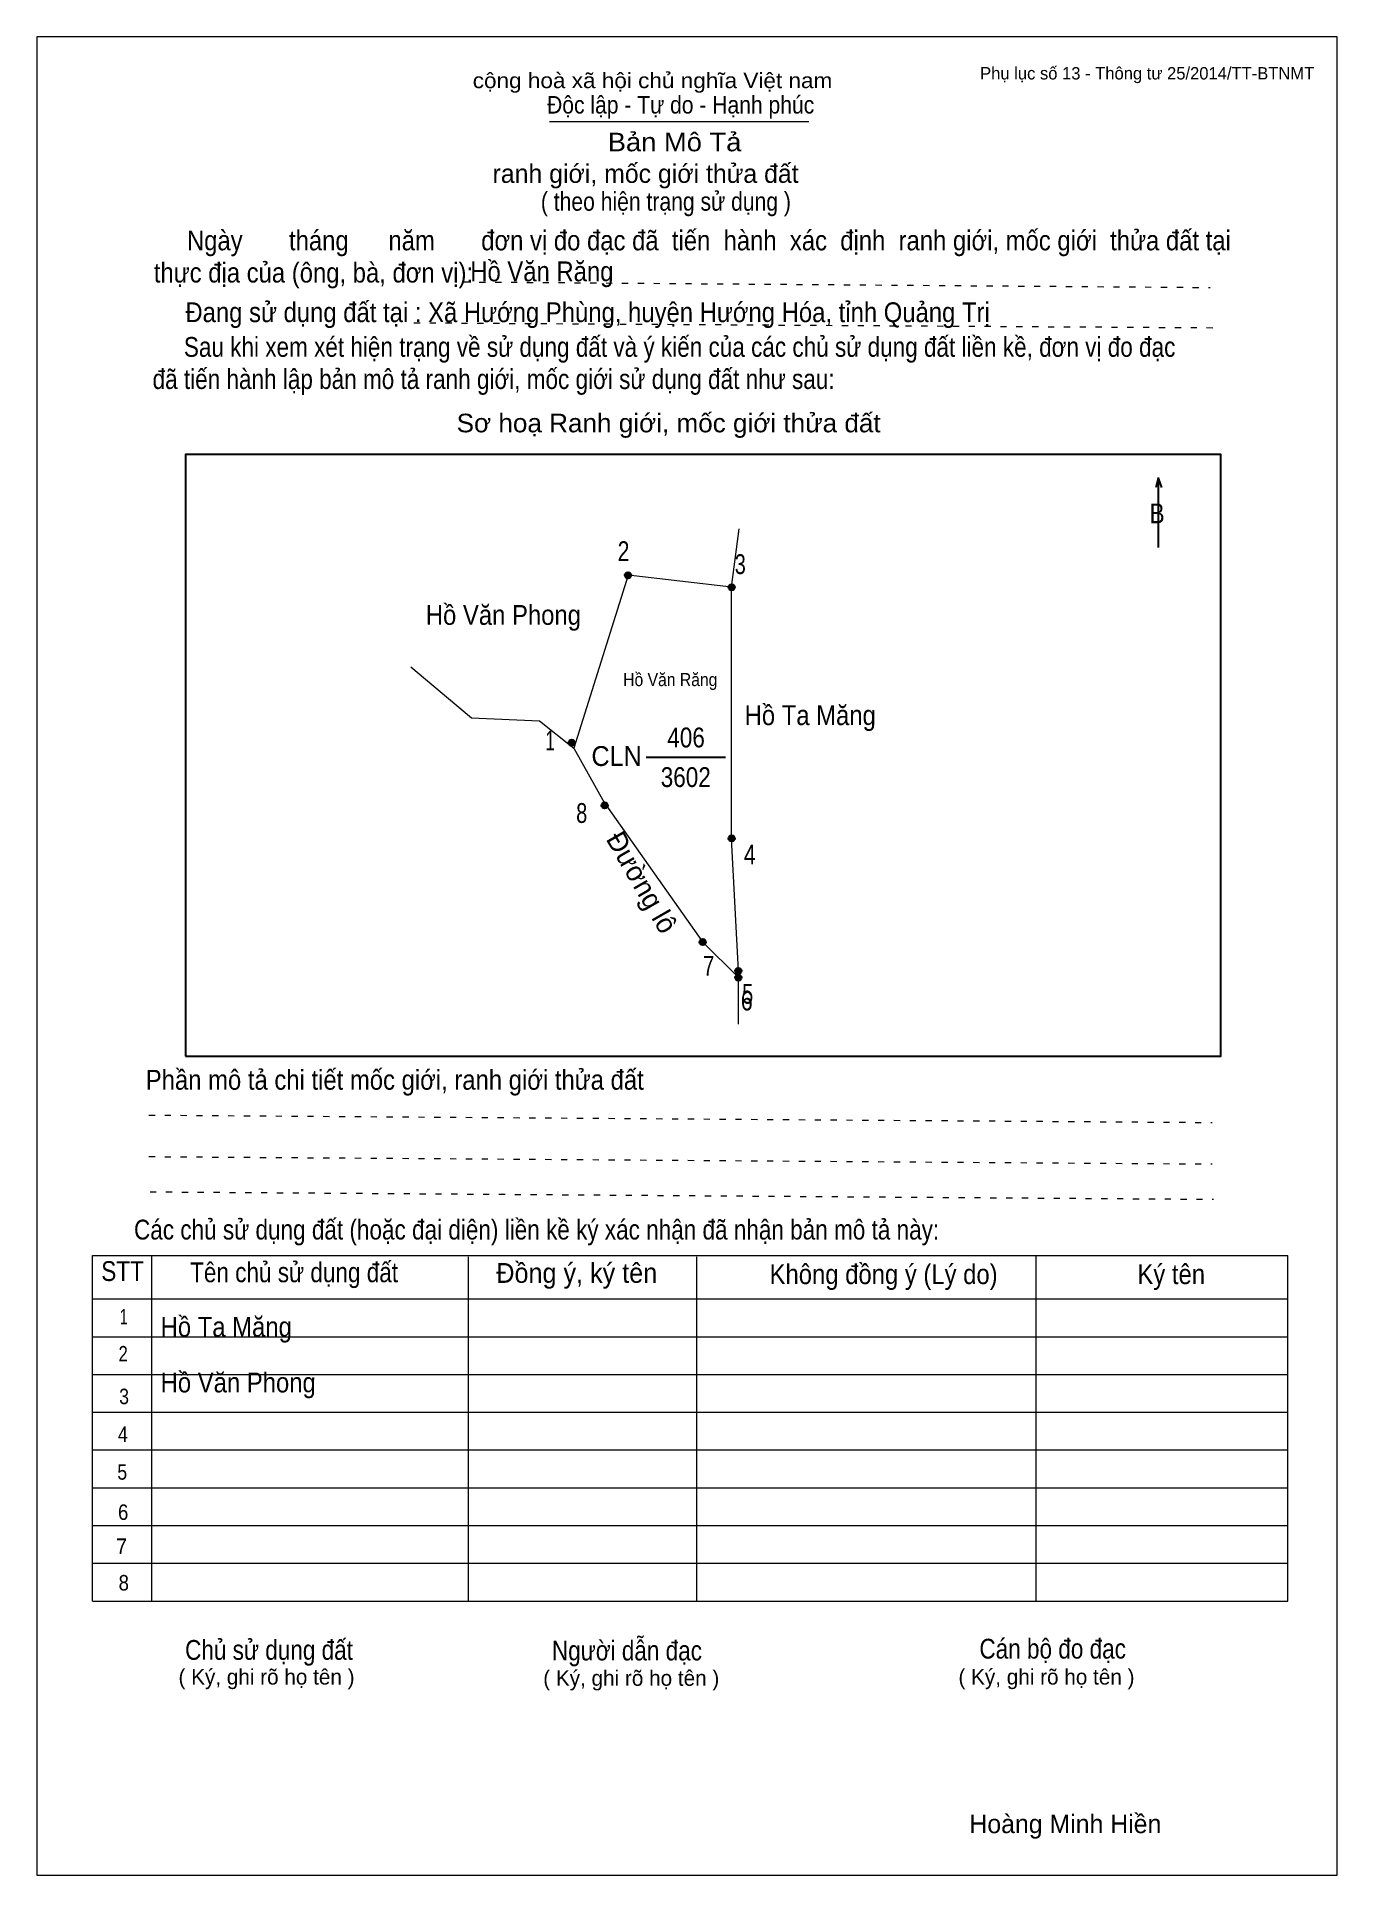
# Model space of a CAD drawing. Header units: centimetres. Extents: x 0 to 21, y 0 to 29.7.
import ezdxf
from ezdxf.enums import TextEntityAlignment as Align

# ---------------------------------------------------------------- set-up
doc = ezdxf.new("R2010")
doc.units = ezdxf.units.CM
doc.header["$LTSCALE"] = 0.13
doc.linetypes.add('DOTTED', pattern=[1.5, 0.3, -1.2])
for name, color, linetype, lineweight in [('1', 7, 'Continuous', 13), ('32', 7, 'Continuous', 25), ('33', 7, 'Continuous', 25), ('61', 7, 'Continuous', 13), ('62', 7, 'Continuous', 13)]:
    doc.layers.add(name, color=color, linetype=linetype, lineweight=lineweight)
for name, color, linetype in [('34', 7, 'Continuous'), ('45', 7, 'Continuous'), ('63', 7, 'Continuous')]:
    doc.layers.add(name, color=color, linetype=linetype)

msp = doc.modelspace()

# ---------------------------------------------------------------- hatches: boundary and pattern name
at = {"layer": '32'}
for points in [[(9.5975, 21, 1), (9.4975, 21, 1)], [(11.2705, 20.808, 1), (11.1705, 20.808, 1)], [(8.6877, 18.2953, 1), (8.5877, 18.2953, 1)], [(9.2204, 17.2839, 1), (9.1204, 17.2839, 1)], [(11.2705, 16.7489, 1), (11.1705, 16.7489, 1)], [(10.8042, 15.0759, 1), (10.7042, 15.0759, 1)], [(11.3802, 14.6097, 1), (11.2802, 14.6097, 1)], [(11.3802, 14.5, 1), (11.2802, 14.5, 1)]]:
    msp.add_hatch(color=256, dxfattribs=at).paths.add_polyline_path(points)

# ---------------------------------------------------------------- linework, layer by layer
at = {"layer": '1'}
msp.add_lwpolyline([(21, 0), (21, 29.7), (0, 29.7), (0, 0)], close=True, dxfattribs=at)
at = {"layer": '32'}
for centre in [(9.5475, 21), (11.2205, 20.808), (8.6377, 18.2953), (9.1704, 17.2839), (11.2205, 16.7489), (10.7542, 15.0759), (11.3302, 14.6097), (11.3302, 14.5)]:
    msp.add_circle(centre, 0.05, dxfattribs=at)
at = {"layer": '33'}
msp.add_line((9.84, 18.06), (11.12, 18.06), dxfattribs=at)
at = {"layer": '61'}
msp.add_line((11.33, 13.75), (11.33, 14.5), dxfattribs=at)
for points in [[(11.33, 14.5), (11.33, 14.61), (11.22, 16.75), (11.22, 20.81), (11.34, 21.75)], [(11.22, 20.81), (9.55, 21), (8.67, 18.21)], [(6.04, 19.52), (7.02, 18.7), (8.12, 18.65), (8.67, 18.21)], [(8.67, 18.21), (9.16, 17.33), (10.75, 15.08), (11.33, 14.5)]]:
    msp.add_lwpolyline(points, dxfattribs=at)
at = {"layer": '62'}
for p, q in [((8.28, 28.33), (12.47, 28.33)), ((0.9, 10.01), (20.2, 10.01)), ((0.9, 4.43), (0.9, 10.01)), ((1.86, 4.43), (1.86, 10.01)), ((6.97, 4.43), (6.97, 9.99)), ((10.66, 4.43), (10.66, 9.99)), ((16.14, 4.43), (16.14, 10.01)), ((20.2, 4.43), (20.2, 10.01)), ((0.9, 9.31), (20.2, 9.31)), ((0.9, 8.7), (20.2, 8.7)), ((0.9, 8.09), (20.2, 8.09)), ((0.9, 7.48), (20.2, 7.48)), ((0.9, 6.87), (20.2, 6.87)), ((0.9, 6.26), (20.2, 6.26)), ((0.9, 5.65), (20.2, 5.65)), ((0.9, 5.04), (20.2, 5.04)), ((0.9, 4.43), (20.2, 4.43))]:
    msp.add_line(p, q, dxfattribs=at)
at = {"layer": '62', "linetype": 'DOTTED'}
for p, q in [((6.89, 25.74), (18.95, 25.65)), ((6.09, 25.08), (19.04, 25)), ((1.81, 12.28), (18.98, 12.16)), ((1.81, 11.61), (18.98, 11.49)), ((1.83, 11.04), (19, 10.92))]:
    msp.add_line(p, q, dxfattribs=at)
at = {"layer": '62', "lineweight": 25}
for p, q in [((18.11, 22.58), (18.11, 21.45)), ((18.11, 22.57), (18.07, 22.42)), ((18.11, 22.57), (18.16, 22.42))]:
    msp.add_line(p, q, dxfattribs=at)
msp.add_lwpolyline([(2.4, 13.23), (19.12, 13.23), (19.12, 22.95), (2.4, 22.95)], close=True, dxfattribs=at)

# ---------------------------------------------------------------- texts
at = {"layer": '32'}
for s, width, p in [('2', 0.8, (9.475, 21.23)), ('3', 0.75, (11.36, 21.02)), ('1', 0.65, (8.29, 18.17)), ('8', 0.75, (8.8, 17)), ('4', 0.8, (11.515, 16.33)), ('7', 0.75, (10.85, 14.53)), ('6', 0.8, (11.465, 13.97)), ('5', 0.75, (11.48, 14.08))]:
    msp.add_text(s, height=0.32, dxfattribs=dict(at, width=width)).set_placement(p, align=Align.CENTER)
at = {"layer": '33'}
for s, width, p in [('Hồ Văn Phong', 0.9, (7.535, 20.2)), ('Hồ Ta Măng', 0.9, (12.49, 18.58)), ('406', 0.85, (10.485, 18.22)), ('3602', 0.85, (10.48, 17.58))]:
    msp.add_text(s, height=0.32, dxfattribs=dict(at, width=width)).set_placement(p, align=Align.CENTER)
at = {"layer": '33', "width": 0.95}
msp.add_text('CLN', height=0.32, dxfattribs=at).set_placement((9.77, 17.92), align=Align.RIGHT)
at = {"layer": '33'}
msp.add_text('Đường lô', height=0.3197, rotation=300, dxfattribs=at).set_placement((9.6331, 15.9599), align=Align.CENTER)
at = {"layer": '34', "width": 0.9}
for s, p in [('Hồ Văn Răng', (7, 25.75)), ('Hồ Ta Măng', (2, 8.7)), ('Hồ Văn Phong', (2, 7.8))]:
    msp.add_text(s, height=0.32, dxfattribs=at).set_placement(p)
at = {"layer": '45', "width": 0.9}
msp.add_text('Hồ Văn Răng', height=0.2105, dxfattribs=at).set_placement((10.23, 19.21), align=Align.CENTER)
at = {"layer": '62'}
for s, height, width, p in [('cộng hoà xã hội chủ nghĩa Việt nam', 0.2474, 1.1, (7.04, 28.87)), ('Độc lập - Tự do - Hạnh phúc', 0.2828, 0.9, (8.24, 28.46)), ('Bản Mô Tả', 0.3, 1.1, (9.22, 27.85)), ('( theo hiện trạng sử dụng )', 0.3, 0.85, (8.14, 26.89)), ('     Ngày       tháng      năm       đơn vị đo đạc đã  tiến  hành  xác  định  ranh giới, mốc giới  thửa đất tại ', 0.32, 0.9, (1.89, 26.25)), ('thực địa của (ông, bà, đơn vị): ', 0.32, 0.9, (1.89, 25.73)), ('Đang sử dụng đất tại : Xã Hướng Phùng, huyện Hướng Hóa, tỉnh Quảng Trị', 0.32, 0.9, (2.4, 25.09)), ('     Sau khi xem xét hiện trạng về sử dụng đất và ý kiến của các chủ sử dụng đất liền kề, đơn vị đo đạc ', 0.32, 0.85, (1.87, 24.53)), ('đã tiến hành lập bản mô tả ranh giới, mốc giới sử dụng đất như sau:', 0.32, 0.85, (1.87, 24.01)), ('Sơ hoạ Ranh giới, mốc giới thửa đất', 0.3, 1.05, (6.78, 23.31)), ('B', 0.32, 0.85, (17.97, 21.84)), ('Phần mô tả chi tiết mốc giới, ranh giới thửa đất ', 0.32, 0.9, (1.76, 12.69)), ('Các chủ sử dụng đất (hoặc đại diện) liền kề ký xác nhận đã nhận bản mô tả này:', 0.32, 0.85, (1.57, 10.27))]:
    msp.add_text(s, height=height, dxfattribs=dict(at, width=width)).set_placement(p)
msp.add_text('ranh giới, mốc giới thửa đất', height=0.3, dxfattribs=at).set_placement((7.36, 27.34))
for s, height, width, p in [('STT', 0.32, 0.85, (1.385, 9.6)), ('Tên chủ sử dụng đất', 0.32, 0.85, (4.155, 9.58)), ('Đồng ý, ký tên', 0.32, 0.95, (8.72, 9.57)), ('Không đồng ý (Lý do)', 0.32, 0.9, (13.675, 9.55)), ('Ký tên', 0.32, 0.9, (18.32, 9.55)), ('1', 0.25, 0.7, (1.405, 8.9)), ('2', 0.25, 0.8, (1.395, 8.3)), ('3', 0.25, 0.85, (1.41, 7.61)), ('4', 0.25, 0.85, (1.39, 7)), ('5', 0.25, 0.85, (1.38, 6.39)), ('6', 0.25, 0.9, (1.395, 5.74)), ('7', 0.25, 0.95, (1.37, 5.19)), ('8', 0.25, 0.9, (1.405, 4.6)), ('Người dẫn đạc', 0.32, 0.85, (9.53, 3.47)), ('Chủ sử dụng đất', 0.32, 0.85, (3.75, 3.48)), ('Cán bộ đo đạc', 0.32, 0.85, (16.405, 3.5))]:
    msp.add_text(s, height=height, dxfattribs=dict(at, width=width)).set_placement(p, align=Align.CENTER)
for p in [(3.71, 3.08), (9.6, 3.06), (16.305, 3.08)]:
    msp.add_text('( Ký, ghi rõ họ tên )', height=0.25, dxfattribs=at).set_placement(p, align=Align.CENTER)
at = {"layer": '63'}
msp.add_text('Phụ lục số 13 - Thông tư 25/2014/TT-BTNMT', height=0.2, dxfattribs=at).set_placement((20.63, 29.01), align=Align.RIGHT)
msp.add_text('Hoàng Minh Hiền', height=0.3, dxfattribs=at).set_placement((16.61, 0.68), align=Align.CENTER)

doc.saveas('drawing.dxf')
